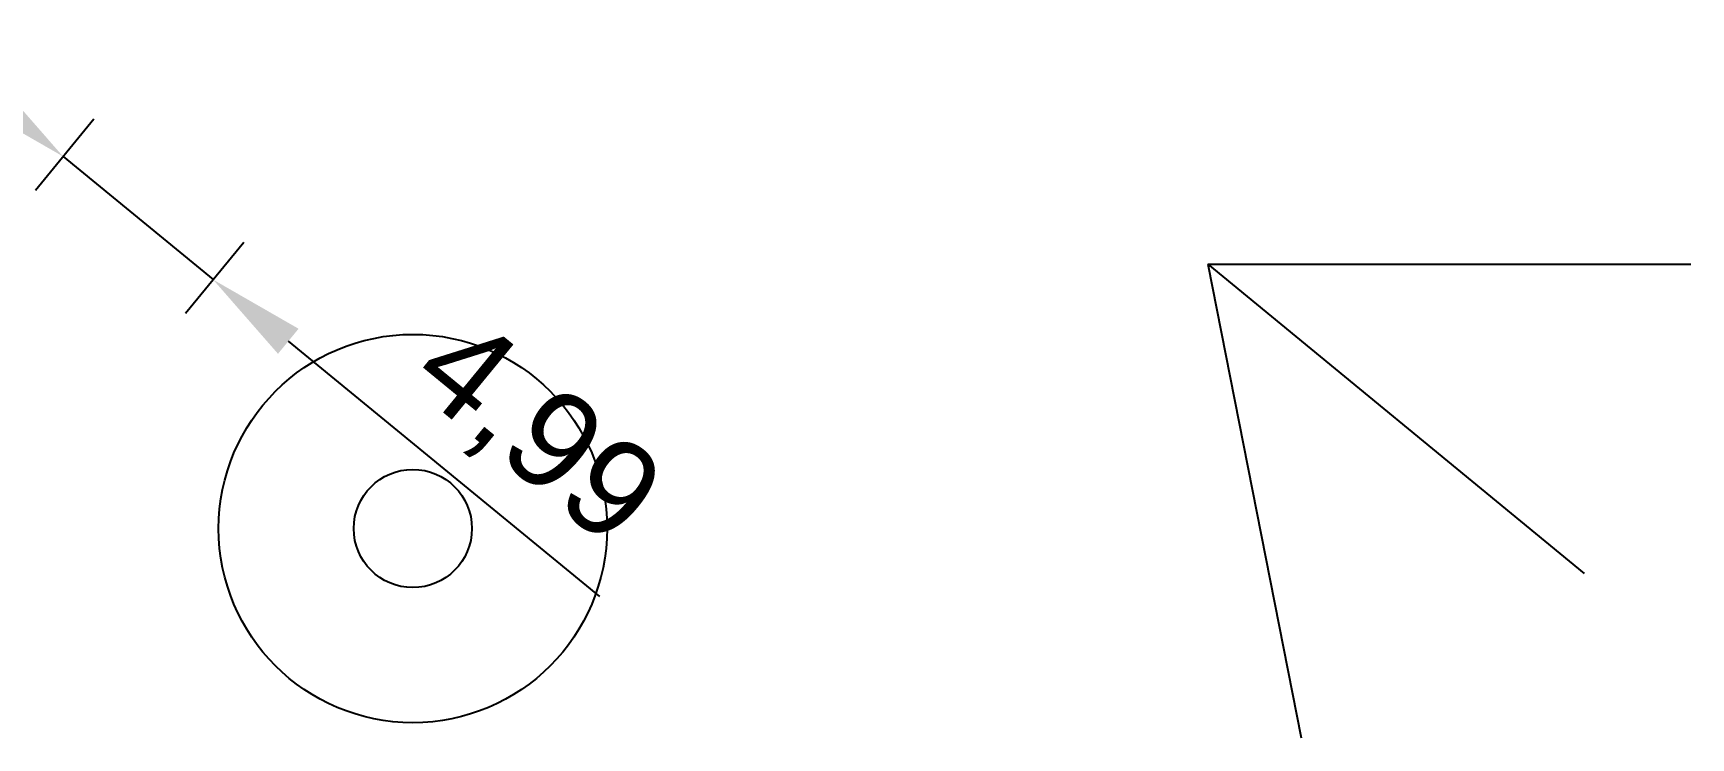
# Model space of a CAD drawing. Header units: millimetres. Extents: x 0 to 168904, y 0 to 40934.
# Drawn here: x 168861.28 to 168903.91, y 40814.1 to 40832.23 of the extents above; entities that cross this region are included whole.
import ezdxf

# ---------------------------------------------------------------- set-up
doc = ezdxf.new("R2010")
doc.units = ezdxf.units.MM
doc.styles.get("Standard").update_dxf_attribs({"font": 'arial.ttf'})
doc.dimstyles.new('ISO-25', dxfattribs={"dimtxt": 2.5, "dimasz": 2.5, "dimexe": 1.25, "dimexo": 0.625, "dimtad": 1, "dimtxsty": 'Standard', "dimcen": 2.5, "dimadec": 0, "dimazin": 0, "dimtfac": 1, "dimtmove": 0, "dimatfit": 3, "dimfxl": 1, "dimarcsym": 0})

# ---------------------------------------------------------------- blocks, each defined once
blk = doc.blocks.new('*D5')
at = {"color": 0, "lineweight": -2, "transparency": 16777216}
for p, q in [((168860.119, 40830.642), (168858.187, 40832.228)), ((168861.341, 40828.189), (168862.845, 40830.022)), ((168862.052, 40829.056), (168865.912, 40825.887)), ((168865.201, 40825.021), (168866.705, 40826.854)), ((168867.844, 40824.301), (168875.844, 40817.735))]:
    blk.add_line(p, q, dxfattribs=at)
at = {"color": 0, "transparency": 16777216}
for points in [[(168860.384, 40830.964), (168859.855, 40830.32), (168862.052, 40829.056)], [(168868.109, 40824.624), (168867.58, 40823.979), (168865.912, 40825.887)]]:
    blk.add_solid(points, dxfattribs=at)
at = {"layer": 'Defpoints', "color": 0, "transparency": 16777216}
for p in [(168860.944, 40827.706), (168865.912, 40825.887), (168864.804, 40824.538)]:
    blk.add_point(p, dxfattribs=at)
at = {"color": 0, "transparency": 16777216, "insert": (168874.16, 40821.87), "char_height": 2.5, "attachment_point": 5, "rotation": 320.6226}
blk.add_mtext('4,99', dxfattribs=at)

msp = doc.modelspace()

# ---------------------------------------------------------------- linework, layer by layer
for q in [(168903.912, 40826.289), (168901.173, 40818.329), (168893.893, 40814.1)]:
    msp.add_line((168891.488, 40826.289), q)
for radius in [4.994, 1.52]:
    msp.add_circle((168871.047, 40819.484), radius)

# ---------------------------------------------------------------- dimensions: what is measured, and where the dimension line sits
dim = msp.add_aligned_dim(p1=(168860.944, 40827.706), p2=(168864.804, 40824.538), distance=1.746, dimstyle='ISO-25')
dim.commit()
dim.dimension.update_dxf_attribs({"geometry": '*D5', "text_midpoint": (168874.16, 40821.87)})

doc.saveas('drawing.dxf')
